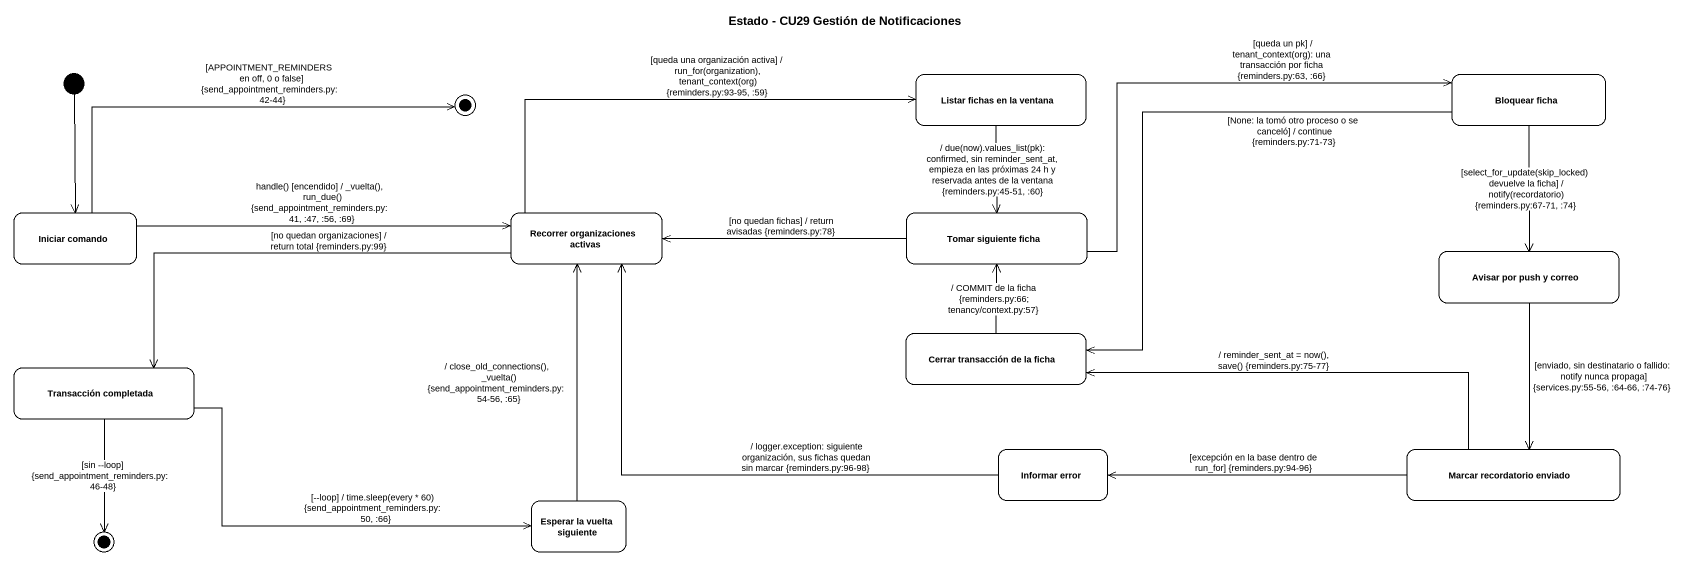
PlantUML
@startuml
title Estado - CU29 Gestión de Notificaciones
hide empty description
state "Listar fichas en la ventana" as Listar_fichas_en_la_ventana
state "Bloquear ficha" as Bloquear_ficha
state final1 <<end>>
state "Iniciar comando" as Iniciar_comando
state "Recorrer organizaciones activas" as Recorrer_organizaciones
state "Tomar siguiente ficha" as Tomar_siguiente_ficha
state "Avisar por push y correo" as Avisar_por_push_y_correo
state "Cerrar transacción de la ficha" as Cerrar_transacción_de_la
state "Transacción completada" as Transacción_completada
state "Informar error" as Informar_error
state "Marcar recordatorio enviado" as Marcar_recordatorio_enviado
state "Esperar la vuelta siguiente" as Esperar_la_vuelta_siguiente
state final2 <<end>>
[*] --> Iniciar_comando
Listar_fichas_en_la_ventana --> Tomar_siguiente_ficha : / due(now).values_list(pk): confirmed, sin reminder_sent_at, empieza en las próximas 24 h y reservada antes de la ventana {reminders.py:45-51, :60}
Bloquear_ficha --> Avisar_por_push_y_correo : [select_for_update(skip_locked) devuelve la ficha] / notify(recordatorio) {reminders.py:67-71, :74}
Bloquear_ficha -left-> Cerrar_transacción_de_la : [None: la tomó otro proceso o se canceló] / continue {reminders.py:71-73}
Iniciar_comando -right-> final1 : [APPOINTMENT_REMINDERS en off, 0 o false] {send_appointment_reminders.py:42-44}
Iniciar_comando -right-> Recorrer_organizaciones : handle() [encendido] / _vuelta(), run_due() {send_appointment_reminders.py:41, :47, :56, :69}
Recorrer_organizaciones -right-> Listar_fichas_en_la_ventana : [queda una organización activa] / run_for(organization), tenant_context(org) {reminders.py:93-95, :59}
Recorrer_organizaciones -left-> Transacción_completada : [no quedan organizaciones] / return total {reminders.py:99}
Tomar_siguiente_ficha -right-> Bloquear_ficha : [queda un pk] / tenant_context(org): una transacción por ficha {reminders.py:63, :66}
Tomar_siguiente_ficha -left-> Recorrer_organizaciones : [no quedan fichas] / return avisadas {reminders.py:78}
Avisar_por_push_y_correo --> Marcar_recordatorio_enviado : [enviado, sin destinatario o fallido: notify nunca propaga] {services.py:55-56, :64-66, :74-76}
Cerrar_transacción_de_la -up-> Tomar_siguiente_ficha : / COMMIT de la ficha {reminders.py:66; tenancy/context.py:57}
Transacción_completada -right-> Esperar_la_vuelta_siguiente : [--loop] / time.sleep(every * 60) {send_appointment_reminders.py:50, :66}
Transacción_completada --> final2 : [sin --loop] {send_appointment_reminders.py:46-48}
Informar_error -left-> Recorrer_organizaciones : / logger.exception: siguiente organización, sus fichas quedan sin marcar {reminders.py:96-98}
Marcar_recordatorio_enviado -left-> Cerrar_transacción_de_la : / reminder_sent_at = now(), save() {reminders.py:75-77}
Marcar_recordatorio_enviado -left-> Informar_error : [excepción en la base dentro de run_for] {reminders.py:94-96}
Esperar_la_vuelta_siguiente -up-> Recorrer_organizaciones : / close_old_connections(), _vuelta() {send_appointment_reminders.py:54-56, :65}
@enduml
